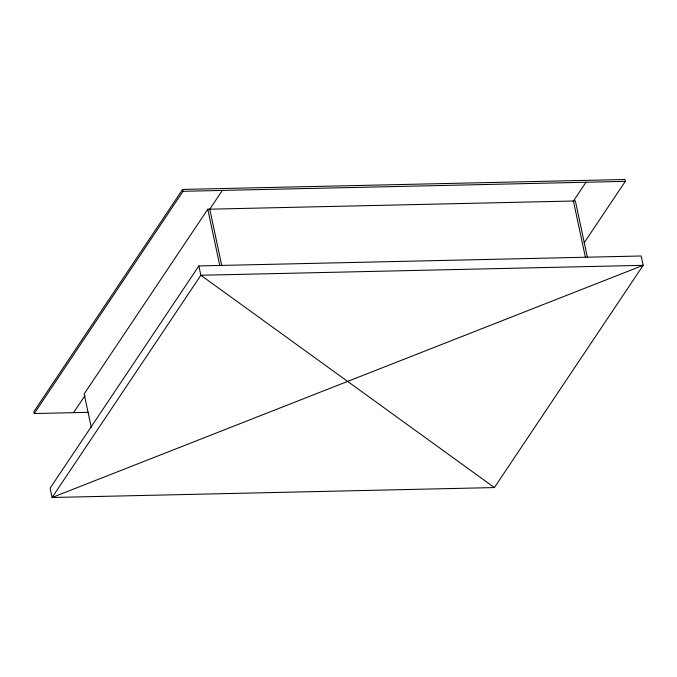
<?xml version="1.0" encoding="UTF-8"?>
<svg xmlns="http://www.w3.org/2000/svg" width="677" height="677" viewBox="0 0 677 677"><rect width="100%" height="100%" fill="white"/><g stroke="black" fill="none" stroke-linecap="round" stroke-linejoin="round"><path stroke-width="1.02" d="M584.141 242.857L625.303 181.36L624.905 179.498L182.612 189.433L33.85 411.675L34.248 413.545L88.365 412.327M34.248 413.545L183.01 191.303L182.612 189.433M587.348 257.201L575.391 200.967L207.797 209.227L84.16 393.938L91.327 427.678M73.565 412.657L85.057 395.478M209.388 209.743L222.327 190.415M198.877 265.934L50.106 488.176L52.095 497.502L494.388 487.567L643.15 265.325L641.17 255.991L198.877 265.934L200.857 275.26L494.388 487.567M573.055 201.577L585.986 182.248M183.01 191.303L625.303 181.36M573.427 201.018L585.377 257.243M209.768 209.185L221.717 265.409M207.797 209.227L219.754 265.46M200.857 275.26L52.095 497.502L643.15 265.325L200.857 275.26"/></g></svg>
